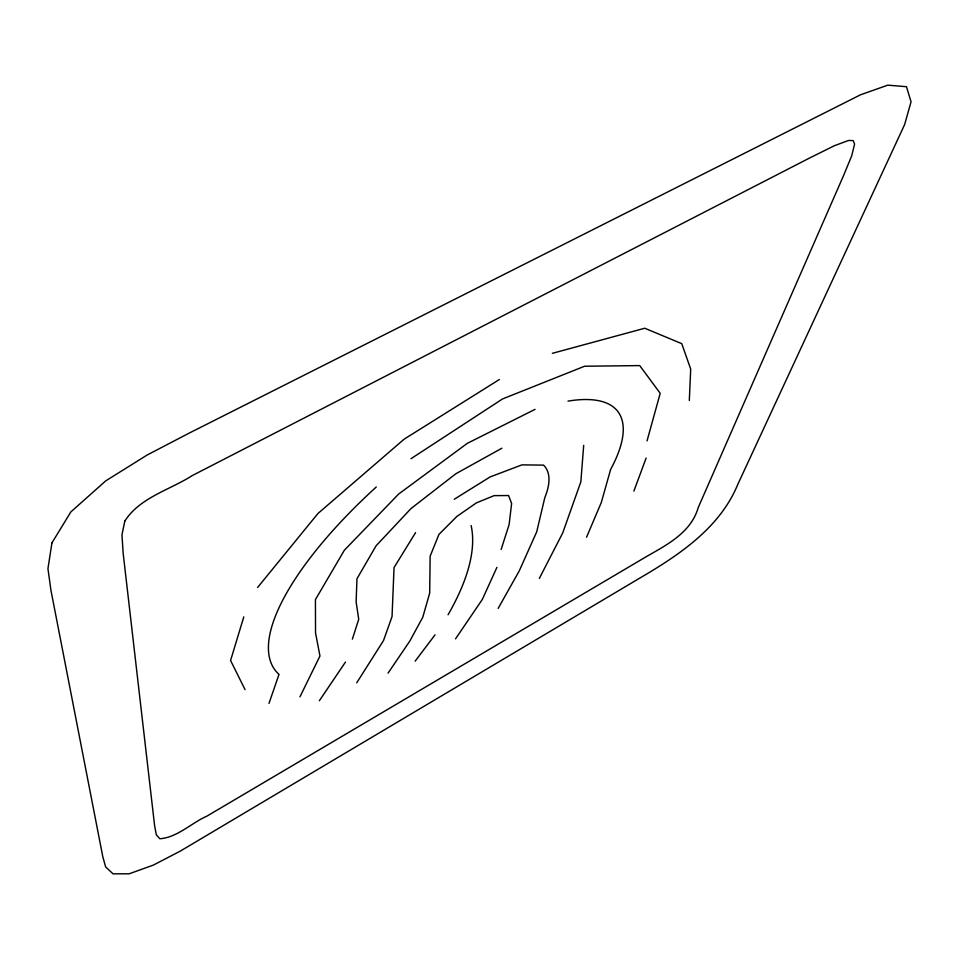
<?xml version="1.0" encoding="UTF-8"?>
<svg xmlns="http://www.w3.org/2000/svg" width="959" height="959" viewBox="0 0 959 959"><rect width="100%" height="100%" fill="white"/><g stroke="black" fill="none" stroke-linecap="round" stroke-linejoin="round"><path stroke-width="1.44" d="M689.317 400.514L690.696 369.059L681.753 343.67L644.772 328.242L552.384 353.32M583.695 445.372L580.842 481.85L562.705 532.976L539.33 578.421M647.037 440.9L660.212 393.322L639.725 365.583L584.582 366.23L502.54 398.944L410.979 458.714M243.79 616.877L230.58 660.499L245.048 689.617M352.361 639.138L358.726 619.274L356.125 601.916L356.952 578.768L376.072 545.815L411.051 508.51L455.801 473.782L501.893 448.213M501.137 549.459L509.121 524.573L511.615 503.487L508.57 495.539L494.125 495.635L476.431 502.864L456.868 516.445L438.958 534.379L430.147 556.16L429.68 593.177L422.751 617.296L409.793 641.103L388.047 673.134M268.988 703.403L279.009 674.381A255.514 87.293 -37.3 0 1 376.276 486.98M633.875 491.116L646.114 458.102M586.548 537.22L601.293 502.528L610.655 469.371A204.195 69.887 -36.9 0 0 567.992 401.126M496.918 567.356L482.353 599.399L455.537 638.838M299.951 696.833L319.958 655.992L315.535 632.952L315.427 599.591L344.389 550.19L398.692 494.005L467.369 443.31L535.062 409.349M498.165 608.39L519.275 570.857L536.716 531.801L544.796 497.697A143.311 49.173 -36.6 0 0 543.561 465.127L521.948 464.875L490.097 476.935L454.242 499.267M415.559 532.641L394.041 567.56L392.051 616.541L383.492 640.6L356.712 682.82M319.347 700.753L345.48 662.046M415.139 661.171L435.05 634.822M257.599 587.471L317.909 513.544L404.123 439.186L499.351 379.524M471.109 525.532A428.685 147.566 -32.5 0 1 448.069 614.755M51.954 542.842L47.95 568.639L50.947 590.324L102.793 856.687L105.634 866.912L113.03 873.841L129.129 873.805L153.332 865.102L180.232 851.148L638.358 578.96C677.869 555.824 719.526 528.625 737.699 484.607L904.637 124.55L911.05 101.81L906.471 86.706L887.794 85.159L860.511 94.797L189.379 433.012L147.218 454.974L105.706 480.891L70.882 511.89L51.954 542.842M124.79 521.169L121.973 534.798L123.136 553.079L154.651 826.011L156.341 834.809L159.829 838.753C177.355 837.495 191.368 822.978 206.964 816.109L647.301 556.076C667.86 544.34 691.235 532.101 698.272 507.467L843.321 176.132L851.724 155.802L854.589 144.054L853.222 140.625L848.583 140.458L834.342 145.732L809.792 157.911L192.232 475.592C169.851 489.965 139.63 497.541 124.79 521.169"/></g></svg>
